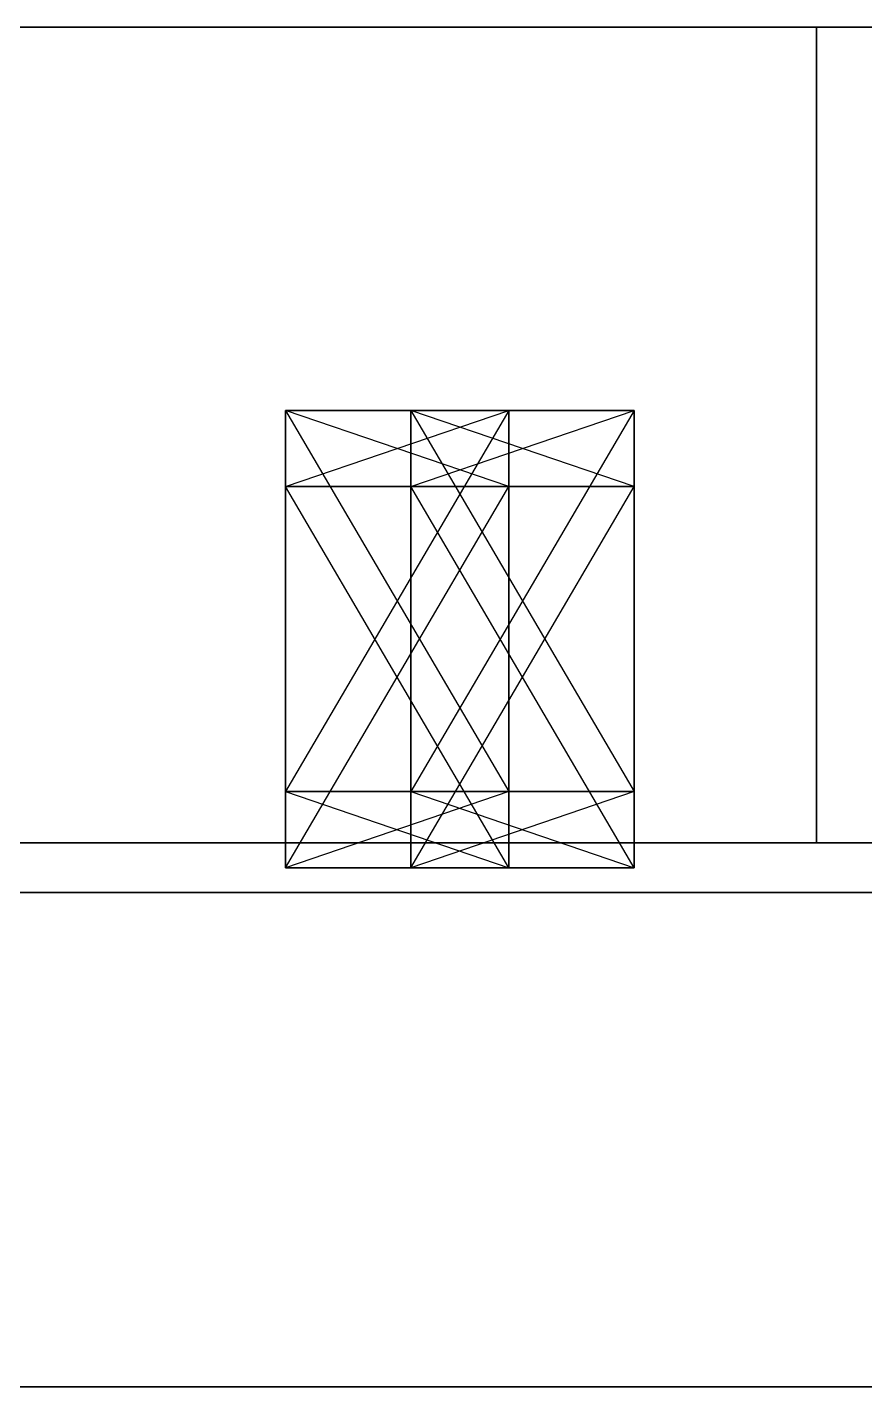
# Model space of a CAD drawing. Extents: x 0 to 4960, y -79 to 258.
# Drawn here: x 635.5 to 702.3, y -19.7 to 88.6 of the extents above; entities that cross this region are included whole.
import ezdxf

# ---------------------------------------------------------------- set-up
doc = ezdxf.new("R2010")
doc.units = 0
doc.layers.add('UB3D', color=1, linetype='CONTINUOUS')

msp = doc.modelspace()

# ---------------------------------------------------------------- linework, layer by layer
at = {"layer": 'UB3D', "color": 27}
for points in [[(501.574803, 23.622047, -1240.944882), (698.425197, 23.622047, -1240.944882), (698.425197, 88.582677, -1240.944882), (501.574803, 88.582677, -1240.944882)], [(698.425197, 23.622047, -1398.425197), (501.574803, 23.622047, -1398.425197), (501.574803, 88.582677, -1398.425197), (698.425197, 88.582677, -1398.425197)], [(698.425197, 88.582677, -1398.425197), (698.425197, 88.582677, -1240.944882), (501.574803, 88.582677, -1240.944882)], [(698.425197, 88.582677, -1398.425197), (501.574803, 88.582677, -1240.944882), (501.574803, 88.582677, -1398.425197)], [(698.425197, 88.582677, -1398.425197), (501.574803, 88.582677, -1398.425197), (698.425197, 88.582677, -1398.425197)], [(541.338583, 23.622047, -1881.102362), (738.188976, 23.622047, -1881.102362), (738.188976, 88.582677, -1881.102362), (541.338583, 88.582677, -1881.102362)], [(738.188976, 23.622047, -2038.582677), (541.338583, 23.622047, -2038.582677), (541.338583, 88.582677, -2038.582677), (738.188976, 88.582677, -2038.582677)], [(738.188976, 88.582677, -2038.582677), (738.188976, 88.582677, -1881.102362), (541.338583, 88.582677, -1881.102362)], [(738.188976, 88.582677, -2038.582677), (541.338583, 88.582677, -1881.102362), (541.338583, 88.582677, -2038.582677)], [(738.188976, 88.582677, -2038.582677), (541.338583, 88.582677, -2038.582677), (738.188976, 88.582677, -2038.582677)], [(541.338583, 23.622047, -2701.181102), (738.188976, 23.622047, -2701.181102), (738.188976, 88.582677, -2701.181102), (541.338583, 88.582677, -2701.181102)], [(738.188976, 23.622047, -2858.661417), (541.338583, 23.622047, -2858.661417), (541.338583, 88.582677, -2858.661417), (738.188976, 88.582677, -2858.661417)], [(738.188976, 88.582677, -2858.661417), (738.188976, 88.582677, -2701.181102), (541.338583, 88.582677, -2701.181102)], [(738.188976, 88.582677, -2858.661417), (541.338583, 88.582677, -2701.181102), (541.338583, 88.582677, -2858.661417)], [(738.188976, 88.582677, -2858.661417), (541.338583, 88.582677, -2858.661417), (738.188976, 88.582677, -2858.661417)], [(541.338583, 23.622047, -3301.181102), (738.188976, 23.622047, -3301.181102), (738.188976, 88.582677, -3301.181102), (541.338583, 88.582677, -3301.181102)], [(738.188976, 23.622047, -3458.661417), (541.338583, 23.622047, -3458.661417), (541.338583, 88.582677, -3458.661417), (738.188976, 88.582677, -3458.661417)], [(738.188976, 88.582677, -3458.661417), (738.188976, 88.582677, -3301.181102), (541.338583, 88.582677, -3301.181102)], [(738.188976, 88.582677, -3458.661417), (541.338583, 88.582677, -3301.181102), (541.338583, 88.582677, -3458.661417)], [(738.188976, 88.582677, -3458.661417), (541.338583, 88.582677, -3458.661417), (738.188976, 88.582677, -3458.661417)], [(698.425197, 23.622047, -1240.944882), (698.425197, 23.622047, -1398.425197), (698.425197, 88.582677, -1398.425197), (698.425197, 88.582677, -1240.944882)], [(501.574803, 23.622047, -1398.425197), (501.574803, 23.622047, -1240.944882), (698.425197, 23.622047, -1240.944882)], [(501.574803, 23.622047, -1398.425197), (698.425197, 23.622047, -1240.944882), (698.425197, 23.622047, -1398.425197)], [(501.574803, 23.622047, -1398.425197), (698.425197, 23.622047, -1398.425197), (501.574803, 23.622047, -1398.425197)], [(541.338583, 23.622047, -2038.582677), (541.338583, 23.622047, -1881.102362), (738.188976, 23.622047, -1881.102362)], [(541.338583, 23.622047, -2038.582677), (738.188976, 23.622047, -1881.102362), (738.188976, 23.622047, -2038.582677)], [(541.338583, 23.622047, -2038.582677), (738.188976, 23.622047, -2038.582677), (541.338583, 23.622047, -2038.582677)], [(541.338583, 23.622047, -2858.661417), (541.338583, 23.622047, -2701.181102), (738.188976, 23.622047, -2701.181102)], [(541.338583, 23.622047, -2858.661417), (738.188976, 23.622047, -2701.181102), (738.188976, 23.622047, -2858.661417)], [(541.338583, 23.622047, -2858.661417), (738.188976, 23.622047, -2858.661417), (541.338583, 23.622047, -2858.661417)], [(541.338583, 23.622047, -3458.661417), (541.338583, 23.622047, -3301.181102), (738.188976, 23.622047, -3301.181102)], [(541.338583, 23.622047, -3458.661417), (738.188976, 23.622047, -3301.181102), (738.188976, 23.622047, -3458.661417)], [(541.338583, 23.622047, -3458.661417), (738.188976, 23.622047, -3458.661417), (541.338583, 23.622047, -3458.661417)]]:
    msp.add_3dface(points, dxfattribs=at)
at = {"layer": 'UB3D', "color": 254}
for points in [[(673.897598, 52.001299, -1902.913386), (656.102402, 52.001299, -1902.913386), (673.897598, 58.070866, -1902.913386)], [(656.102402, 52.001299, -1902.913386), (673.897598, 58.070866, -1902.913386), (656.102402, 58.070866, -1902.913386)], [(673.897598, 58.070866, -1902.913386), (656.102402, 58.070866, -1902.913386), (673.897598, 58.070866, -1855.669291)], [(656.102402, 58.070866, -1902.913386), (673.897598, 58.070866, -1855.669291), (656.102402, 58.070866, -1855.669291)], [(673.897598, 58.070866, -1855.669291), (656.102402, 58.070866, -1855.669291), (673.897598, 27.723071, -1855.669291)], [(656.102402, 58.070866, -1855.669291), (673.897598, 27.723071, -1855.669291), (656.102402, 27.723071, -1855.669291)], [(656.102402, 52.001299, -1863.543307), (656.102402, 27.723071, -1855.669291), (656.102402, 58.070866, -1855.669291)], [(656.102402, 27.723071, -1855.669291), (656.102402, 58.070866, -1855.669291), (656.102402, 52.001299, -1863.543307)], [(656.102402, 58.070866, -1855.669291), (656.102402, 52.001299, -1863.543307), (656.102402, 52.001299, -1902.913386)], [(656.102402, 52.001299, -1863.543307), (656.102402, 52.001299, -1902.913386), (656.102402, 58.070866, -1855.669291)], [(656.102402, 52.001299, -1902.913386), (656.102402, 58.070866, -1855.669291), (656.102402, 58.070866, -1902.913386)], [(656.102402, 58.070866, -1855.669291), (656.102402, 58.070866, -1902.913386), (656.102402, 52.001299, -1902.913386)], [(656.102402, 52.001299, -2017.086614), (673.897598, 52.001299, -2017.086614), (656.102402, 58.070866, -2017.086614)], [(673.897598, 52.001299, -2017.086614), (656.102402, 58.070866, -2017.086614), (673.897598, 58.070866, -2017.086614)], [(656.102402, 58.070866, -2017.086614), (673.897598, 58.070866, -2017.086614), (656.102402, 58.070866, -2064.330709)], [(673.897598, 58.070866, -2017.086614), (656.102402, 58.070866, -2064.330709), (673.897598, 58.070866, -2064.330709)], [(656.102402, 58.070866, -2064.330709), (673.897598, 58.070866, -2064.330709), (656.102402, 27.723071, -2064.330709)], [(673.897598, 58.070866, -2064.330709), (656.102402, 27.723071, -2064.330709), (673.897598, 27.723071, -2064.330709)], [(656.102402, 52.001299, -2056.456693), (656.102402, 27.723071, -2064.330709), (656.102402, 58.070866, -2064.330709)], [(656.102402, 27.723071, -2064.330709), (656.102402, 58.070866, -2064.330709), (656.102402, 52.001299, -2056.456693)], [(656.102402, 58.070866, -2064.330709), (656.102402, 52.001299, -2056.456693), (656.102402, 52.001299, -2017.086614)], [(656.102402, 52.001299, -2056.456693), (656.102402, 52.001299, -2017.086614), (656.102402, 58.070866, -2064.330709)], [(656.102402, 52.001299, -2017.086614), (656.102402, 58.070866, -2064.330709), (656.102402, 58.070866, -2017.086614)], [(656.102402, 58.070866, -2064.330709), (656.102402, 58.070866, -2017.086614), (656.102402, 52.001299, -2017.086614)], [(673.897598, 52.001299, -2722.913386), (656.102402, 52.001299, -2722.913386), (673.897598, 58.070866, -2722.913386)], [(656.102402, 52.001299, -2722.913386), (673.897598, 58.070866, -2722.913386), (656.102402, 58.070866, -2722.913386)], [(673.897598, 58.070866, -2722.913386), (656.102402, 58.070866, -2722.913386), (673.897598, 58.070866, -2675.669291)], [(656.102402, 58.070866, -2722.913386), (673.897598, 58.070866, -2675.669291), (656.102402, 58.070866, -2675.669291)], [(673.897598, 58.070866, -2675.669291), (656.102402, 58.070866, -2675.669291), (673.897598, 27.723071, -2675.669291)], [(656.102402, 58.070866, -2675.669291), (673.897598, 27.723071, -2675.669291), (656.102402, 27.723071, -2675.669291)], [(656.102402, 52.001299, -2683.543307), (656.102402, 27.723071, -2675.669291), (656.102402, 58.070866, -2675.669291)], [(656.102402, 27.723071, -2675.669291), (656.102402, 58.070866, -2675.669291), (656.102402, 52.001299, -2683.543307)], [(656.102402, 58.070866, -2675.669291), (656.102402, 52.001299, -2683.543307), (656.102402, 52.001299, -2722.913386)], [(656.102402, 52.001299, -2683.543307), (656.102402, 52.001299, -2722.913386), (656.102402, 58.070866, -2675.669291)], [(656.102402, 52.001299, -2722.913386), (656.102402, 58.070866, -2675.669291), (656.102402, 58.070866, -2722.913386)], [(656.102402, 58.070866, -2675.669291), (656.102402, 58.070866, -2722.913386), (656.102402, 52.001299, -2722.913386)], [(656.102402, 52.001299, -2837.086614), (673.897598, 52.001299, -2837.086614), (656.102402, 58.070866, -2837.086614)], [(673.897598, 52.001299, -2837.086614), (656.102402, 58.070866, -2837.086614), (673.897598, 58.070866, -2837.086614)], [(656.102402, 58.070866, -2837.086614), (673.897598, 58.070866, -2837.086614), (656.102402, 58.070866, -2884.330709)], [(673.897598, 58.070866, -2837.086614), (656.102402, 58.070866, -2884.330709), (673.897598, 58.070866, -2884.330709)], [(656.102402, 58.070866, -2884.330709), (673.897598, 58.070866, -2884.330709), (656.102402, 27.723071, -2884.330709)], [(673.897598, 58.070866, -2884.330709), (656.102402, 27.723071, -2884.330709), (673.897598, 27.723071, -2884.330709)], [(656.102402, 52.001299, -2876.456693), (656.102402, 27.723071, -2884.330709), (656.102402, 58.070866, -2884.330709)], [(656.102402, 27.723071, -2884.330709), (656.102402, 58.070866, -2884.330709), (656.102402, 52.001299, -2876.456693)], [(656.102402, 58.070866, -2884.330709), (656.102402, 52.001299, -2876.456693), (656.102402, 52.001299, -2837.086614)], [(656.102402, 52.001299, -2876.456693), (656.102402, 52.001299, -2837.086614), (656.102402, 58.070866, -2884.330709)], [(656.102402, 52.001299, -2837.086614), (656.102402, 58.070866, -2884.330709), (656.102402, 58.070866, -2837.086614)], [(656.102402, 58.070866, -2884.330709), (656.102402, 58.070866, -2837.086614), (656.102402, 52.001299, -2837.086614)], [(673.897598, 52.001299, -3322.913386), (656.102402, 52.001299, -3322.913386), (673.897598, 58.070866, -3322.913386)], [(656.102402, 52.001299, -3322.913386), (673.897598, 58.070866, -3322.913386), (656.102402, 58.070866, -3322.913386)], [(673.897598, 58.070866, -3322.913386), (656.102402, 58.070866, -3322.913386), (673.897598, 58.070866, -3275.669291)], [(656.102402, 58.070866, -3322.913386), (673.897598, 58.070866, -3275.669291), (656.102402, 58.070866, -3275.669291)], [(673.897598, 58.070866, -3275.669291), (656.102402, 58.070866, -3275.669291), (673.897598, 27.723071, -3275.669291)], [(656.102402, 58.070866, -3275.669291), (673.897598, 27.723071, -3275.669291), (656.102402, 27.723071, -3275.669291)], [(656.102402, 52.001299, -3283.543307), (656.102402, 27.723071, -3275.669291), (656.102402, 58.070866, -3275.669291)], [(656.102402, 27.723071, -3275.669291), (656.102402, 58.070866, -3275.669291), (656.102402, 52.001299, -3283.543307)], [(656.102402, 58.070866, -3275.669291), (656.102402, 52.001299, -3283.543307), (656.102402, 52.001299, -3322.913386)], [(656.102402, 52.001299, -3283.543307), (656.102402, 52.001299, -3322.913386), (656.102402, 58.070866, -3275.669291)], [(656.102402, 52.001299, -3322.913386), (656.102402, 58.070866, -3275.669291), (656.102402, 58.070866, -3322.913386)], [(656.102402, 58.070866, -3275.669291), (656.102402, 58.070866, -3322.913386), (656.102402, 52.001299, -3322.913386)], [(656.102402, 52.001299, -3437.086614), (673.897598, 52.001299, -3437.086614), (656.102402, 58.070866, -3437.086614)], [(673.897598, 52.001299, -3437.086614), (656.102402, 58.070866, -3437.086614), (673.897598, 58.070866, -3437.086614)], [(656.102402, 58.070866, -3437.086614), (673.897598, 58.070866, -3437.086614), (656.102402, 58.070866, -3484.330709)], [(673.897598, 58.070866, -3437.086614), (656.102402, 58.070866, -3484.330709), (673.897598, 58.070866, -3484.330709)], [(656.102402, 58.070866, -3484.330709), (673.897598, 58.070866, -3484.330709), (656.102402, 27.723071, -3484.330709)], [(673.897598, 58.070866, -3484.330709), (656.102402, 27.723071, -3484.330709), (673.897598, 27.723071, -3484.330709)], [(656.102402, 52.001299, -3476.456693), (656.102402, 27.723071, -3484.330709), (656.102402, 58.070866, -3484.330709)], [(656.102402, 27.723071, -3484.330709), (656.102402, 58.070866, -3484.330709), (656.102402, 52.001299, -3476.456693)], [(656.102402, 58.070866, -3484.330709), (656.102402, 52.001299, -3476.456693), (656.102402, 52.001299, -3437.086614)], [(656.102402, 52.001299, -3476.456693), (656.102402, 52.001299, -3437.086614), (656.102402, 58.070866, -3484.330709)], [(656.102402, 52.001299, -3437.086614), (656.102402, 58.070866, -3484.330709), (656.102402, 58.070866, -3437.086614)], [(656.102402, 58.070866, -3484.330709), (656.102402, 58.070866, -3437.086614), (656.102402, 52.001299, -3437.086614)], [(683.897598, 52.001299, -1262.913386), (666.102402, 52.001299, -1262.913386), (683.897598, 58.070866, -1262.913386)], [(666.102402, 52.001299, -1262.913386), (683.897598, 58.070866, -1262.913386), (666.102402, 58.070866, -1262.913386)], [(683.897598, 58.070866, -1262.913386), (666.102402, 58.070866, -1262.913386), (683.897598, 58.070866, -1215.669291)], [(666.102402, 58.070866, -1262.913386), (683.897598, 58.070866, -1215.669291), (666.102402, 58.070866, -1215.669291)], [(683.897598, 58.070866, -1215.669291), (666.102402, 58.070866, -1215.669291), (683.897598, 27.723071, -1215.669291)], [(666.102402, 58.070866, -1215.669291), (683.897598, 27.723071, -1215.669291), (666.102402, 27.723071, -1215.669291)], [(666.102402, 52.001299, -1223.543307), (666.102402, 27.723071, -1215.669291), (666.102402, 58.070866, -1215.669291)], [(666.102402, 27.723071, -1215.669291), (666.102402, 58.070866, -1215.669291), (666.102402, 52.001299, -1223.543307)], [(666.102402, 58.070866, -1215.669291), (666.102402, 52.001299, -1223.543307), (666.102402, 52.001299, -1262.913386)], [(666.102402, 52.001299, -1223.543307), (666.102402, 52.001299, -1262.913386), (666.102402, 58.070866, -1215.669291)], [(666.102402, 52.001299, -1262.913386), (666.102402, 58.070866, -1215.669291), (666.102402, 58.070866, -1262.913386)], [(666.102402, 58.070866, -1215.669291), (666.102402, 58.070866, -1262.913386), (666.102402, 52.001299, -1262.913386)], [(666.102402, 52.001299, -1377.086614), (683.897598, 52.001299, -1377.086614), (666.102402, 58.070866, -1377.086614)], [(683.897598, 52.001299, -1377.086614), (666.102402, 58.070866, -1377.086614), (683.897598, 58.070866, -1377.086614)], [(666.102402, 58.070866, -1377.086614), (683.897598, 58.070866, -1377.086614), (666.102402, 58.070866, -1424.330709)], [(683.897598, 58.070866, -1377.086614), (666.102402, 58.070866, -1424.330709), (683.897598, 58.070866, -1424.330709)], [(666.102402, 58.070866, -1424.330709), (683.897598, 58.070866, -1424.330709), (666.102402, 27.723071, -1424.330709)], [(683.897598, 58.070866, -1424.330709), (666.102402, 27.723071, -1424.330709), (683.897598, 27.723071, -1424.330709)], [(666.102402, 52.001299, -1416.456693), (666.102402, 27.723071, -1424.330709), (666.102402, 58.070866, -1424.330709)], [(666.102402, 27.723071, -1424.330709), (666.102402, 58.070866, -1424.330709), (666.102402, 52.001299, -1416.456693)], [(666.102402, 58.070866, -1424.330709), (666.102402, 52.001299, -1416.456693), (666.102402, 52.001299, -1377.086614)], [(666.102402, 52.001299, -1416.456693), (666.102402, 52.001299, -1377.086614), (666.102402, 58.070866, -1424.330709)], [(666.102402, 52.001299, -1377.086614), (666.102402, 58.070866, -1424.330709), (666.102402, 58.070866, -1377.086614)], [(666.102402, 58.070866, -1424.330709), (666.102402, 58.070866, -1377.086614), (666.102402, 52.001299, -1377.086614)], [(673.897598, 52.001299, -1863.543307), (673.897598, 27.723071, -1855.669291), (673.897598, 58.070866, -1855.669291)], [(673.897598, 27.723071, -1855.669291), (673.897598, 58.070866, -1855.669291), (673.897598, 52.001299, -1863.543307)], [(673.897598, 58.070866, -1855.669291), (673.897598, 52.001299, -1863.543307), (673.897598, 52.001299, -1902.913386)], [(673.897598, 52.001299, -1863.543307), (673.897598, 52.001299, -1902.913386), (673.897598, 58.070866, -1855.669291)], [(673.897598, 52.001299, -1902.913386), (673.897598, 58.070866, -1855.669291), (673.897598, 58.070866, -1902.913386)], [(673.897598, 58.070866, -1855.669291), (673.897598, 58.070866, -1902.913386), (673.897598, 52.001299, -1902.913386)], [(673.897598, 52.001299, -2056.456693), (673.897598, 27.723071, -2064.330709), (673.897598, 58.070866, -2064.330709)], [(673.897598, 27.723071, -2064.330709), (673.897598, 58.070866, -2064.330709), (673.897598, 52.001299, -2056.456693)], [(673.897598, 58.070866, -2064.330709), (673.897598, 52.001299, -2056.456693), (673.897598, 52.001299, -2017.086614)], [(673.897598, 52.001299, -2056.456693), (673.897598, 52.001299, -2017.086614), (673.897598, 58.070866, -2064.330709)], [(673.897598, 52.001299, -2017.086614), (673.897598, 58.070866, -2064.330709), (673.897598, 58.070866, -2017.086614)], [(673.897598, 58.070866, -2064.330709), (673.897598, 58.070866, -2017.086614), (673.897598, 52.001299, -2017.086614)], [(673.897598, 52.001299, -2683.543307), (673.897598, 27.723071, -2675.669291), (673.897598, 58.070866, -2675.669291)], [(673.897598, 27.723071, -2675.669291), (673.897598, 58.070866, -2675.669291), (673.897598, 52.001299, -2683.543307)], [(673.897598, 58.070866, -2675.669291), (673.897598, 52.001299, -2683.543307), (673.897598, 52.001299, -2722.913386)], [(673.897598, 52.001299, -2683.543307), (673.897598, 52.001299, -2722.913386), (673.897598, 58.070866, -2675.669291)], [(673.897598, 52.001299, -2722.913386), (673.897598, 58.070866, -2675.669291), (673.897598, 58.070866, -2722.913386)], [(673.897598, 58.070866, -2675.669291), (673.897598, 58.070866, -2722.913386), (673.897598, 52.001299, -2722.913386)], [(673.897598, 52.001299, -2876.456693), (673.897598, 27.723071, -2884.330709), (673.897598, 58.070866, -2884.330709)], [(673.897598, 27.723071, -2884.330709), (673.897598, 58.070866, -2884.330709), (673.897598, 52.001299, -2876.456693)], [(673.897598, 58.070866, -2884.330709), (673.897598, 52.001299, -2876.456693), (673.897598, 52.001299, -2837.086614)], [(673.897598, 52.001299, -2876.456693), (673.897598, 52.001299, -2837.086614), (673.897598, 58.070866, -2884.330709)], [(673.897598, 52.001299, -2837.086614), (673.897598, 58.070866, -2884.330709), (673.897598, 58.070866, -2837.086614)], [(673.897598, 58.070866, -2884.330709), (673.897598, 58.070866, -2837.086614), (673.897598, 52.001299, -2837.086614)], [(673.897598, 52.001299, -3283.543307), (673.897598, 27.723071, -3275.669291), (673.897598, 58.070866, -3275.669291)], [(673.897598, 27.723071, -3275.669291), (673.897598, 58.070866, -3275.669291), (673.897598, 52.001299, -3283.543307)], [(673.897598, 58.070866, -3275.669291), (673.897598, 52.001299, -3283.543307), (673.897598, 52.001299, -3322.913386)], [(673.897598, 52.001299, -3283.543307), (673.897598, 52.001299, -3322.913386), (673.897598, 58.070866, -3275.669291)], [(673.897598, 52.001299, -3322.913386), (673.897598, 58.070866, -3275.669291), (673.897598, 58.070866, -3322.913386)], [(673.897598, 58.070866, -3275.669291), (673.897598, 58.070866, -3322.913386), (673.897598, 52.001299, -3322.913386)], [(673.897598, 52.001299, -3476.456693), (673.897598, 27.723071, -3484.330709), (673.897598, 58.070866, -3484.330709)], [(673.897598, 27.723071, -3484.330709), (673.897598, 58.070866, -3484.330709), (673.897598, 52.001299, -3476.456693)], [(673.897598, 58.070866, -3484.330709), (673.897598, 52.001299, -3476.456693), (673.897598, 52.001299, -3437.086614)], [(673.897598, 52.001299, -3476.456693), (673.897598, 52.001299, -3437.086614), (673.897598, 58.070866, -3484.330709)], [(673.897598, 52.001299, -3437.086614), (673.897598, 58.070866, -3484.330709), (673.897598, 58.070866, -3437.086614)], [(673.897598, 58.070866, -3484.330709), (673.897598, 58.070866, -3437.086614), (673.897598, 52.001299, -3437.086614)], [(683.897598, 52.001299, -1223.543307), (683.897598, 27.723071, -1215.669291), (683.897598, 58.070866, -1215.669291)], [(683.897598, 27.723071, -1215.669291), (683.897598, 58.070866, -1215.669291), (683.897598, 52.001299, -1223.543307)], [(683.897598, 58.070866, -1215.669291), (683.897598, 52.001299, -1223.543307), (683.897598, 52.001299, -1262.913386)], [(683.897598, 52.001299, -1223.543307), (683.897598, 52.001299, -1262.913386), (683.897598, 58.070866, -1215.669291)], [(683.897598, 52.001299, -1262.913386), (683.897598, 58.070866, -1215.669291), (683.897598, 58.070866, -1262.913386)], [(683.897598, 58.070866, -1215.669291), (683.897598, 58.070866, -1262.913386), (683.897598, 52.001299, -1262.913386)], [(683.897598, 52.001299, -1416.456693), (683.897598, 27.723071, -1424.330709), (683.897598, 58.070866, -1424.330709)], [(683.897598, 27.723071, -1424.330709), (683.897598, 58.070866, -1424.330709), (683.897598, 52.001299, -1416.456693)], [(683.897598, 58.070866, -1424.330709), (683.897598, 52.001299, -1416.456693), (683.897598, 52.001299, -1377.086614)], [(683.897598, 52.001299, -1416.456693), (683.897598, 52.001299, -1377.086614), (683.897598, 58.070866, -1424.330709)], [(683.897598, 52.001299, -1377.086614), (683.897598, 58.070866, -1424.330709), (683.897598, 58.070866, -1377.086614)], [(683.897598, 58.070866, -1424.330709), (683.897598, 58.070866, -1377.086614), (683.897598, 52.001299, -1377.086614)], [(673.897598, 21.653543, -1863.543307), (656.102402, 21.653543, -1863.543307), (673.897598, 52.001299, -1863.543307)], [(656.102402, 21.653543, -1863.543307), (673.897598, 52.001299, -1863.543307), (656.102402, 52.001299, -1863.543307)], [(673.897598, 52.001299, -1863.543307), (656.102402, 52.001299, -1863.543307), (673.897598, 52.001299, -1902.913386)], [(656.102402, 52.001299, -1863.543307), (673.897598, 52.001299, -1902.913386), (656.102402, 52.001299, -1902.913386)], [(656.102402, 27.723071, -1855.669291), (656.102402, 21.653543, -1863.543307), (656.102402, 52.001299, -1863.543307)], [(656.102402, 21.653543, -1863.543307), (656.102402, 52.001299, -1863.543307), (656.102402, 27.723071, -1855.669291)], [(656.102402, 21.653543, -2056.456693), (673.897598, 21.653543, -2056.456693), (656.102402, 52.001299, -2056.456693)], [(673.897598, 21.653543, -2056.456693), (656.102402, 52.001299, -2056.456693), (673.897598, 52.001299, -2056.456693)], [(656.102402, 52.001299, -2056.456693), (673.897598, 52.001299, -2056.456693), (656.102402, 52.001299, -2017.086614)], [(673.897598, 52.001299, -2056.456693), (656.102402, 52.001299, -2017.086614), (673.897598, 52.001299, -2017.086614)], [(656.102402, 21.653543, -2064.330709), (656.102402, 21.653543, -2056.456693), (656.102402, 52.001299, -2056.456693)], [(656.102402, 21.653543, -2056.456693), (656.102402, 52.001299, -2056.456693), (656.102402, 27.723071, -2064.330709)], [(673.897598, 21.653543, -2683.543307), (656.102402, 21.653543, -2683.543307), (673.897598, 52.001299, -2683.543307)], [(656.102402, 21.653543, -2683.543307), (673.897598, 52.001299, -2683.543307), (656.102402, 52.001299, -2683.543307)], [(673.897598, 52.001299, -2683.543307), (656.102402, 52.001299, -2683.543307), (673.897598, 52.001299, -2722.913386)], [(656.102402, 52.001299, -2683.543307), (673.897598, 52.001299, -2722.913386), (656.102402, 52.001299, -2722.913386)], [(656.102402, 27.723071, -2675.669291), (656.102402, 21.653543, -2683.543307), (656.102402, 52.001299, -2683.543307)], [(656.102402, 21.653543, -2683.543307), (656.102402, 52.001299, -2683.543307), (656.102402, 27.723071, -2675.669291)], [(656.102402, 21.653543, -2876.456693), (673.897598, 21.653543, -2876.456693), (656.102402, 52.001299, -2876.456693)], [(673.897598, 21.653543, -2876.456693), (656.102402, 52.001299, -2876.456693), (673.897598, 52.001299, -2876.456693)], [(656.102402, 52.001299, -2876.456693), (673.897598, 52.001299, -2876.456693), (656.102402, 52.001299, -2837.086614)], [(673.897598, 52.001299, -2876.456693), (656.102402, 52.001299, -2837.086614), (673.897598, 52.001299, -2837.086614)], [(656.102402, 21.653543, -2884.330709), (656.102402, 21.653543, -2876.456693), (656.102402, 52.001299, -2876.456693)], [(656.102402, 21.653543, -2876.456693), (656.102402, 52.001299, -2876.456693), (656.102402, 27.723071, -2884.330709)], [(673.897598, 21.653543, -3283.543307), (656.102402, 21.653543, -3283.543307), (673.897598, 52.001299, -3283.543307)], [(656.102402, 21.653543, -3283.543307), (673.897598, 52.001299, -3283.543307), (656.102402, 52.001299, -3283.543307)], [(673.897598, 52.001299, -3283.543307), (656.102402, 52.001299, -3283.543307), (673.897598, 52.001299, -3322.913386)], [(656.102402, 52.001299, -3283.543307), (673.897598, 52.001299, -3322.913386), (656.102402, 52.001299, -3322.913386)], [(656.102402, 27.723071, -3275.669291), (656.102402, 21.653543, -3283.543307), (656.102402, 52.001299, -3283.543307)], [(656.102402, 21.653543, -3283.543307), (656.102402, 52.001299, -3283.543307), (656.102402, 27.723071, -3275.669291)], [(656.102402, 21.653543, -3476.456693), (673.897598, 21.653543, -3476.456693), (656.102402, 52.001299, -3476.456693)], [(673.897598, 21.653543, -3476.456693), (656.102402, 52.001299, -3476.456693), (673.897598, 52.001299, -3476.456693)], [(656.102402, 52.001299, -3476.456693), (673.897598, 52.001299, -3476.456693), (656.102402, 52.001299, -3437.086614)], [(673.897598, 52.001299, -3476.456693), (656.102402, 52.001299, -3437.086614), (673.897598, 52.001299, -3437.086614)], [(656.102402, 21.653543, -3484.330709), (656.102402, 21.653543, -3476.456693), (656.102402, 52.001299, -3476.456693)], [(656.102402, 21.653543, -3476.456693), (656.102402, 52.001299, -3476.456693), (656.102402, 27.723071, -3484.330709)], [(683.897598, 21.653543, -1223.543307), (666.102402, 21.653543, -1223.543307), (683.897598, 52.001299, -1223.543307)], [(666.102402, 21.653543, -1223.543307), (683.897598, 52.001299, -1223.543307), (666.102402, 52.001299, -1223.543307)], [(683.897598, 52.001299, -1223.543307), (666.102402, 52.001299, -1223.543307), (683.897598, 52.001299, -1262.913386)], [(666.102402, 52.001299, -1223.543307), (683.897598, 52.001299, -1262.913386), (666.102402, 52.001299, -1262.913386)], [(666.102402, 27.723071, -1215.669291), (666.102402, 21.653543, -1223.543307), (666.102402, 52.001299, -1223.543307)], [(666.102402, 21.653543, -1223.543307), (666.102402, 52.001299, -1223.543307), (666.102402, 27.723071, -1215.669291)], [(666.102402, 21.653543, -1416.456693), (683.897598, 21.653543, -1416.456693), (666.102402, 52.001299, -1416.456693)], [(683.897598, 21.653543, -1416.456693), (666.102402, 52.001299, -1416.456693), (683.897598, 52.001299, -1416.456693)], [(666.102402, 52.001299, -1416.456693), (683.897598, 52.001299, -1416.456693), (666.102402, 52.001299, -1377.086614)], [(683.897598, 52.001299, -1416.456693), (666.102402, 52.001299, -1377.086614), (683.897598, 52.001299, -1377.086614)], [(666.102402, 21.653543, -1424.330709), (666.102402, 21.653543, -1416.456693), (666.102402, 52.001299, -1416.456693)], [(666.102402, 21.653543, -1416.456693), (666.102402, 52.001299, -1416.456693), (666.102402, 27.723071, -1424.330709)], [(673.897598, 21.653543, -1855.669291), (673.897598, 21.653543, -1863.543307), (673.897598, 52.001299, -1863.543307)], [(673.897598, 21.653543, -1863.543307), (673.897598, 52.001299, -1863.543307), (673.897598, 27.723071, -1855.669291)], [(673.897598, 27.723071, -2064.330709), (673.897598, 21.653543, -2056.456693), (673.897598, 52.001299, -2056.456693)], [(673.897598, 21.653543, -2056.456693), (673.897598, 52.001299, -2056.456693), (673.897598, 27.723071, -2064.330709)], [(673.897598, 21.653543, -2675.669291), (673.897598, 21.653543, -2683.543307), (673.897598, 52.001299, -2683.543307)], [(673.897598, 21.653543, -2683.543307), (673.897598, 52.001299, -2683.543307), (673.897598, 27.723071, -2675.669291)], [(673.897598, 27.723071, -2884.330709), (673.897598, 21.653543, -2876.456693), (673.897598, 52.001299, -2876.456693)], [(673.897598, 21.653543, -2876.456693), (673.897598, 52.001299, -2876.456693), (673.897598, 27.723071, -2884.330709)], [(673.897598, 21.653543, -3275.669291), (673.897598, 21.653543, -3283.543307), (673.897598, 52.001299, -3283.543307)], [(673.897598, 21.653543, -3283.543307), (673.897598, 52.001299, -3283.543307), (673.897598, 27.723071, -3275.669291)], [(673.897598, 27.723071, -3484.330709), (673.897598, 21.653543, -3476.456693), (673.897598, 52.001299, -3476.456693)], [(673.897598, 21.653543, -3476.456693), (673.897598, 52.001299, -3476.456693), (673.897598, 27.723071, -3484.330709)], [(683.897598, 21.653543, -1215.669291), (683.897598, 21.653543, -1223.543307), (683.897598, 52.001299, -1223.543307)], [(683.897598, 21.653543, -1223.543307), (683.897598, 52.001299, -1223.543307), (683.897598, 27.723071, -1215.669291)], [(683.897598, 27.723071, -1424.330709), (683.897598, 21.653543, -1416.456693), (683.897598, 52.001299, -1416.456693)], [(683.897598, 21.653543, -1416.456693), (683.897598, 52.001299, -1416.456693), (683.897598, 27.723071, -1424.330709)], [(673.897598, 27.723071, -1855.669291), (656.102402, 27.723071, -1855.669291), (673.897598, 27.723071, -1843.858268)], [(656.102402, 27.723071, -1855.669291), (673.897598, 27.723071, -1843.858268), (656.102402, 27.723071, -1843.858268)], [(673.897598, 27.723071, -1843.858268), (656.102402, 27.723071, -1843.858268), (673.897598, 21.653543, -1843.858268)], [(656.102402, 27.723071, -1843.858268), (673.897598, 21.653543, -1843.858268), (656.102402, 21.653543, -1843.858268)], [(656.102402, 21.653543, -1843.858268), (656.102402, 27.723071, -1843.858268), (656.102402, 21.653543, -1855.669291)], [(656.102402, 27.723071, -1843.858268), (656.102402, 21.653543, -1855.669291), (656.102402, 27.723071, -1855.669291)], [(656.102402, 21.653543, -1855.669291), (656.102402, 27.723071, -1855.669291), (656.102402, 21.653543, -1863.543307)], [(656.102402, 27.723071, -2064.330709), (673.897598, 27.723071, -2064.330709), (656.102402, 27.723071, -2076.141732)], [(673.897598, 27.723071, -2064.330709), (656.102402, 27.723071, -2076.141732), (673.897598, 27.723071, -2076.141732)], [(656.102402, 27.723071, -2076.141732), (673.897598, 27.723071, -2076.141732), (656.102402, 21.653543, -2076.141732)], [(673.897598, 27.723071, -2076.141732), (656.102402, 21.653543, -2076.141732), (673.897598, 21.653543, -2076.141732)], [(656.102402, 27.723071, -2076.141732), (656.102402, 21.653543, -2076.141732), (656.102402, 27.723071, -2064.330709)], [(656.102402, 21.653543, -2076.141732), (656.102402, 27.723071, -2064.330709), (656.102402, 21.653543, -2064.330709)], [(656.102402, 27.723071, -2064.330709), (656.102402, 21.653543, -2064.330709), (656.102402, 21.653543, -2056.456693)], [(673.897598, 27.723071, -2675.669291), (656.102402, 27.723071, -2675.669291), (673.897598, 27.723071, -2663.858268)], [(656.102402, 27.723071, -2675.669291), (673.897598, 27.723071, -2663.858268), (656.102402, 27.723071, -2663.858268)], [(673.897598, 27.723071, -2663.858268), (656.102402, 27.723071, -2663.858268), (673.897598, 21.653543, -2663.858268)], [(656.102402, 27.723071, -2663.858268), (673.897598, 21.653543, -2663.858268), (656.102402, 21.653543, -2663.858268)], [(656.102402, 21.653543, -2663.858268), (656.102402, 27.723071, -2663.858268), (656.102402, 21.653543, -2675.669291)], [(656.102402, 27.723071, -2663.858268), (656.102402, 21.653543, -2675.669291), (656.102402, 27.723071, -2675.669291)], [(656.102402, 21.653543, -2675.669291), (656.102402, 27.723071, -2675.669291), (656.102402, 21.653543, -2683.543307)], [(656.102402, 27.723071, -2884.330709), (673.897598, 27.723071, -2884.330709), (656.102402, 27.723071, -2896.141732)], [(673.897598, 27.723071, -2884.330709), (656.102402, 27.723071, -2896.141732), (673.897598, 27.723071, -2896.141732)], [(656.102402, 27.723071, -2896.141732), (673.897598, 27.723071, -2896.141732), (656.102402, 21.653543, -2896.141732)], [(673.897598, 27.723071, -2896.141732), (656.102402, 21.653543, -2896.141732), (673.897598, 21.653543, -2896.141732)], [(656.102402, 27.723071, -2896.141732), (656.102402, 21.653543, -2896.141732), (656.102402, 27.723071, -2884.330709)], [(656.102402, 21.653543, -2896.141732), (656.102402, 27.723071, -2884.330709), (656.102402, 21.653543, -2884.330709)], [(656.102402, 27.723071, -2884.330709), (656.102402, 21.653543, -2884.330709), (656.102402, 21.653543, -2876.456693)], [(673.897598, 27.723071, -3275.669291), (656.102402, 27.723071, -3275.669291), (673.897598, 27.723071, -3263.858268)], [(656.102402, 27.723071, -3275.669291), (673.897598, 27.723071, -3263.858268), (656.102402, 27.723071, -3263.858268)], [(673.897598, 27.723071, -3263.858268), (656.102402, 27.723071, -3263.858268), (673.897598, 21.653543, -3263.858268)], [(656.102402, 27.723071, -3263.858268), (673.897598, 21.653543, -3263.858268), (656.102402, 21.653543, -3263.858268)], [(656.102402, 21.653543, -3263.858268), (656.102402, 27.723071, -3263.858268), (656.102402, 21.653543, -3275.669291)], [(656.102402, 27.723071, -3263.858268), (656.102402, 21.653543, -3275.669291), (656.102402, 27.723071, -3275.669291)], [(656.102402, 21.653543, -3275.669291), (656.102402, 27.723071, -3275.669291), (656.102402, 21.653543, -3283.543307)], [(656.102402, 27.723071, -3484.330709), (673.897598, 27.723071, -3484.330709), (656.102402, 27.723071, -3496.141732)], [(673.897598, 27.723071, -3484.330709), (656.102402, 27.723071, -3496.141732), (673.897598, 27.723071, -3496.141732)], [(656.102402, 27.723071, -3496.141732), (673.897598, 27.723071, -3496.141732), (656.102402, 21.653543, -3496.141732)], [(673.897598, 27.723071, -3496.141732), (656.102402, 21.653543, -3496.141732), (673.897598, 21.653543, -3496.141732)], [(656.102402, 27.723071, -3496.141732), (656.102402, 21.653543, -3496.141732), (656.102402, 27.723071, -3484.330709)], [(656.102402, 21.653543, -3496.141732), (656.102402, 27.723071, -3484.330709), (656.102402, 21.653543, -3484.330709)], [(656.102402, 27.723071, -3484.330709), (656.102402, 21.653543, -3484.330709), (656.102402, 21.653543, -3476.456693)], [(683.897598, 27.723071, -1215.669291), (666.102402, 27.723071, -1215.669291), (683.897598, 27.723071, -1203.858268)], [(666.102402, 27.723071, -1215.669291), (683.897598, 27.723071, -1203.858268), (666.102402, 27.723071, -1203.858268)], [(683.897598, 27.723071, -1203.858268), (666.102402, 27.723071, -1203.858268), (683.897598, 21.653543, -1203.858268)], [(666.102402, 27.723071, -1203.858268), (683.897598, 21.653543, -1203.858268), (666.102402, 21.653543, -1203.858268)], [(666.102402, 21.653543, -1203.858268), (666.102402, 27.723071, -1203.858268), (666.102402, 21.653543, -1215.669291)], [(666.102402, 27.723071, -1203.858268), (666.102402, 21.653543, -1215.669291), (666.102402, 27.723071, -1215.669291)], [(666.102402, 21.653543, -1215.669291), (666.102402, 27.723071, -1215.669291), (666.102402, 21.653543, -1223.543307)], [(666.102402, 27.723071, -1424.330709), (683.897598, 27.723071, -1424.330709), (666.102402, 27.723071, -1436.141732)], [(683.897598, 27.723071, -1424.330709), (666.102402, 27.723071, -1436.141732), (683.897598, 27.723071, -1436.141732)], [(666.102402, 27.723071, -1436.141732), (683.897598, 27.723071, -1436.141732), (666.102402, 21.653543, -1436.141732)], [(683.897598, 27.723071, -1436.141732), (666.102402, 21.653543, -1436.141732), (683.897598, 21.653543, -1436.141732)], [(666.102402, 27.723071, -1436.141732), (666.102402, 21.653543, -1436.141732), (666.102402, 27.723071, -1424.330709)], [(666.102402, 21.653543, -1436.141732), (666.102402, 27.723071, -1424.330709), (666.102402, 21.653543, -1424.330709)], [(666.102402, 27.723071, -1424.330709), (666.102402, 21.653543, -1424.330709), (666.102402, 21.653543, -1416.456693)], [(673.897598, 27.723071, -1843.858268), (673.897598, 21.653543, -1843.858268), (673.897598, 27.723071, -1855.669291)], [(673.897598, 21.653543, -1843.858268), (673.897598, 27.723071, -1855.669291), (673.897598, 21.653543, -1855.669291)], [(673.897598, 27.723071, -1855.669291), (673.897598, 21.653543, -1855.669291), (673.897598, 21.653543, -1863.543307)], [(673.897598, 21.653543, -2076.141732), (673.897598, 27.723071, -2076.141732), (673.897598, 21.653543, -2064.330709)], [(673.897598, 27.723071, -2076.141732), (673.897598, 21.653543, -2064.330709), (673.897598, 27.723071, -2064.330709)], [(673.897598, 21.653543, -2064.330709), (673.897598, 27.723071, -2064.330709), (673.897598, 21.653543, -2056.456693)], [(673.897598, 27.723071, -2663.858268), (673.897598, 21.653543, -2663.858268), (673.897598, 27.723071, -2675.669291)], [(673.897598, 21.653543, -2663.858268), (673.897598, 27.723071, -2675.669291), (673.897598, 21.653543, -2675.669291)], [(673.897598, 27.723071, -2675.669291), (673.897598, 21.653543, -2675.669291), (673.897598, 21.653543, -2683.543307)], [(673.897598, 21.653543, -2896.141732), (673.897598, 27.723071, -2896.141732), (673.897598, 21.653543, -2884.330709)], [(673.897598, 27.723071, -2896.141732), (673.897598, 21.653543, -2884.330709), (673.897598, 27.723071, -2884.330709)], [(673.897598, 21.653543, -2884.330709), (673.897598, 27.723071, -2884.330709), (673.897598, 21.653543, -2876.456693)], [(673.897598, 27.723071, -3263.858268), (673.897598, 21.653543, -3263.858268), (673.897598, 27.723071, -3275.669291)], [(673.897598, 21.653543, -3263.858268), (673.897598, 27.723071, -3275.669291), (673.897598, 21.653543, -3275.669291)], [(673.897598, 27.723071, -3275.669291), (673.897598, 21.653543, -3275.669291), (673.897598, 21.653543, -3283.543307)], [(673.897598, 21.653543, -3496.141732), (673.897598, 27.723071, -3496.141732), (673.897598, 21.653543, -3484.330709)], [(673.897598, 27.723071, -3496.141732), (673.897598, 21.653543, -3484.330709), (673.897598, 27.723071, -3484.330709)], [(673.897598, 21.653543, -3484.330709), (673.897598, 27.723071, -3484.330709), (673.897598, 21.653543, -3476.456693)], [(683.897598, 27.723071, -1203.858268), (683.897598, 21.653543, -1203.858268), (683.897598, 27.723071, -1215.669291)], [(683.897598, 21.653543, -1203.858268), (683.897598, 27.723071, -1215.669291), (683.897598, 21.653543, -1215.669291)], [(683.897598, 27.723071, -1215.669291), (683.897598, 21.653543, -1215.669291), (683.897598, 21.653543, -1223.543307)], [(683.897598, 21.653543, -1436.141732), (683.897598, 27.723071, -1436.141732), (683.897598, 21.653543, -1424.330709)], [(683.897598, 27.723071, -1436.141732), (683.897598, 21.653543, -1424.330709), (683.897598, 27.723071, -1424.330709)], [(683.897598, 21.653543, -1424.330709), (683.897598, 27.723071, -1424.330709), (683.897598, 21.653543, -1416.456693)], [(673.897598, 21.653543, -1843.858268), (656.102402, 21.653543, -1843.858268), (673.897598, 21.653543, -1863.543307)], [(656.102402, 21.653543, -1843.858268), (673.897598, 21.653543, -1863.543307), (656.102402, 21.653543, -1863.543307)], [(656.102402, 21.653543, -2076.141732), (673.897598, 21.653543, -2076.141732), (656.102402, 21.653543, -2056.456693)], [(673.897598, 21.653543, -2076.141732), (656.102402, 21.653543, -2056.456693), (673.897598, 21.653543, -2056.456693)], [(673.897598, 21.653543, -2663.858268), (656.102402, 21.653543, -2663.858268), (673.897598, 21.653543, -2683.543307)], [(656.102402, 21.653543, -2663.858268), (673.897598, 21.653543, -2683.543307), (656.102402, 21.653543, -2683.543307)], [(656.102402, 21.653543, -2896.141732), (673.897598, 21.653543, -2896.141732), (656.102402, 21.653543, -2876.456693)], [(673.897598, 21.653543, -2896.141732), (656.102402, 21.653543, -2876.456693), (673.897598, 21.653543, -2876.456693)], [(673.897598, 21.653543, -3263.858268), (656.102402, 21.653543, -3263.858268), (673.897598, 21.653543, -3283.543307)], [(656.102402, 21.653543, -3263.858268), (673.897598, 21.653543, -3283.543307), (656.102402, 21.653543, -3283.543307)], [(656.102402, 21.653543, -3496.141732), (673.897598, 21.653543, -3496.141732), (656.102402, 21.653543, -3476.456693)], [(673.897598, 21.653543, -3496.141732), (656.102402, 21.653543, -3476.456693), (673.897598, 21.653543, -3476.456693)], [(683.897598, 21.653543, -1203.858268), (666.102402, 21.653543, -1203.858268), (683.897598, 21.653543, -1223.543307)], [(666.102402, 21.653543, -1203.858268), (683.897598, 21.653543, -1223.543307), (666.102402, 21.653543, -1223.543307)], [(666.102402, 21.653543, -1436.141732), (683.897598, 21.653543, -1436.141732), (666.102402, 21.653543, -1416.456693)], [(683.897598, 21.653543, -1436.141732), (666.102402, 21.653543, -1416.456693), (683.897598, 21.653543, -1416.456693)]]:
    msp.add_3dface(points, dxfattribs=at)
at = {"layer": 'UB3D', "color": 94}
for points in [[(0, 19.685039, -3870), (4960.050236, 19.685039, -3870), (4960.050236, -19.685039, -3870), (0, -19.685039, -3870)], [(4960.050236, 19.685039, -719.999961), (0, 19.685039, -719.999961), (0, -19.685039, -719.999961), (4960.050236, -19.685039, -719.999961)], [(0, 19.685039, -719.999961), (0, 19.685039, -3870), (4960.050236, 19.685039, -3870)], [(0, 19.685039, -719.999961), (4960.050236, 19.685039, -3870), (4960.050236, 19.685039, -719.999961)], [(0, 19.685039, -719.999961), (4960.050236, 19.685039, -719.999961), (0, 19.685039, -719.999961)], [(0, -19.685039, -719.999961), (4960.050236, -19.685039, -719.999961), (4960.050236, -19.685039, -3870)], [(0, -19.685039, -719.999961), (4960.050236, -19.685039, -3870), (0, -19.685039, -3870)]]:
    msp.add_3dface(points, dxfattribs=at)

doc.saveas('drawing.dxf')
